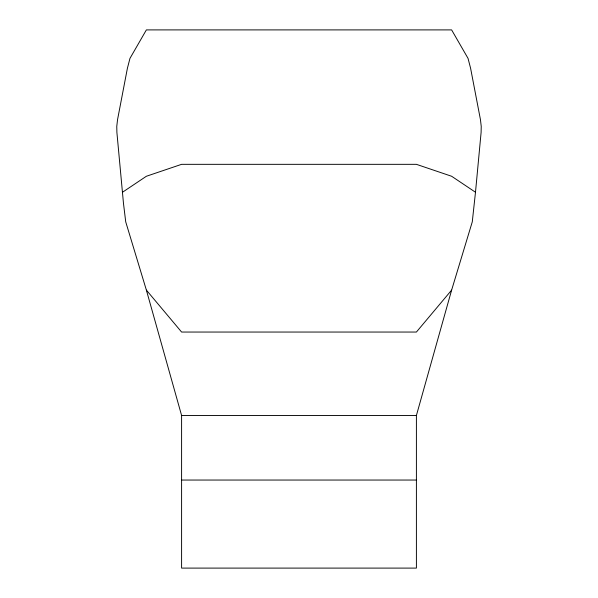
<?xml version="1.0" encoding="UTF-8"?>
<svg xmlns="http://www.w3.org/2000/svg" width="598" height="598" viewBox="0 0 598 598"><rect width="100%" height="100%" fill="white"/><g stroke="black" fill="none" stroke-linecap="round" stroke-linejoin="round"><path stroke-width="0.9" d="M475.492 192.242L472.278 221.843L451.625 290.097L416.402 415.475L416.402 568.1L181.598 568.1L181.598 415.475L146.375 290.097L125.722 221.843L123.465 203.26L116.894 132.397L116.767 126.425L117.537 119.705L127.389 68.336L129.968 58.372L146.375 29.9L451.625 29.9L468.032 58.372L470.611 68.336L480.463 119.705L481.233 126.425L481.106 132.397L475.492 192.242L451.625 176.261L416.402 164.33L181.598 164.33L146.375 176.261L122.508 192.242M451.625 290.097L416.402 332.047L181.598 332.047L146.375 290.097M181.598 415.475L416.402 415.475M181.598 480.045L416.402 480.045"/></g></svg>
